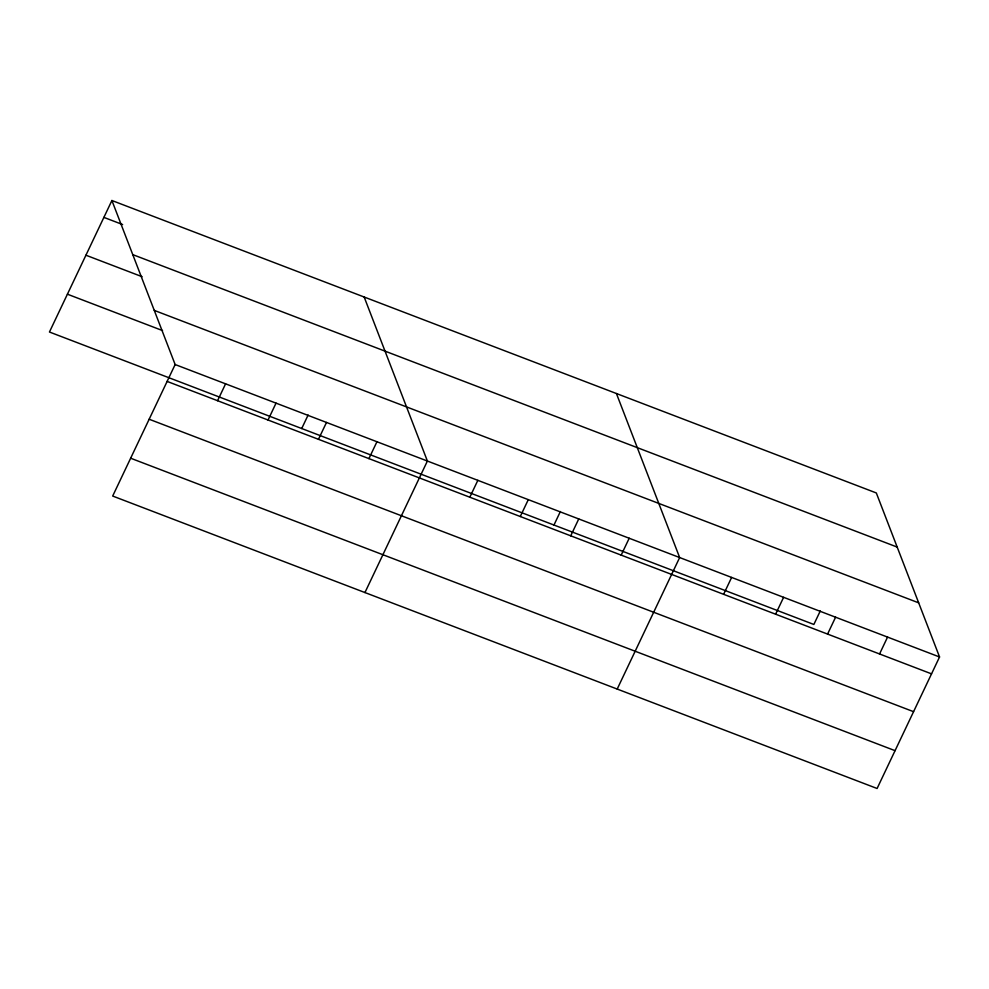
<?xml version="1.0" encoding="UTF-8"?>
<svg xmlns="http://www.w3.org/2000/svg" width="989" height="989" viewBox="0 0 989 989"><rect width="100%" height="100%" fill="white"/><g stroke="black" fill="none" stroke-linecap="round" stroke-linejoin="round"><path stroke-width="1.48" d="M111.905 200.507L175.14 364.533L112.684 496.045L877.095 788.493L939.55 656.98L876.316 492.955L111.905 200.507L49.45 332.02L813.86 624.467L820.277 610.955M217.568 400.718L225.591 383.831M268.019 420.016L276.042 403.129M301.707 428.534L308.123 415.021M318.47 439.314L326.494 422.439M368.922 458.612L376.945 441.737M364.941 592.559L427.396 461.035L364.162 297.009M469.824 497.22L477.848 480.333M520.276 516.518L528.299 499.643M553.964 525.035L560.38 511.523M570.727 535.828L578.75 518.941M621.179 555.126L629.202 538.239M617.198 689.061L679.653 557.549L616.419 393.523M723.614 594.315L731.625 577.428M775.599 614.194L783.609 597.319M827.57 634.085L835.594 617.198M879.555 653.976L887.566 637.089M103.882 217.382L122.624 224.552M132.773 254.63L897.184 547.078M85.919 255.211L142.144 276.722M154.272 310.398L918.682 602.845M67.413 294.19L162.555 330.586M175.14 364.533L939.55 656.98M167.116 381.408L931.539 673.855M149.154 419.237L913.576 711.684M130.647 458.216L895.057 750.663"/></g></svg>
